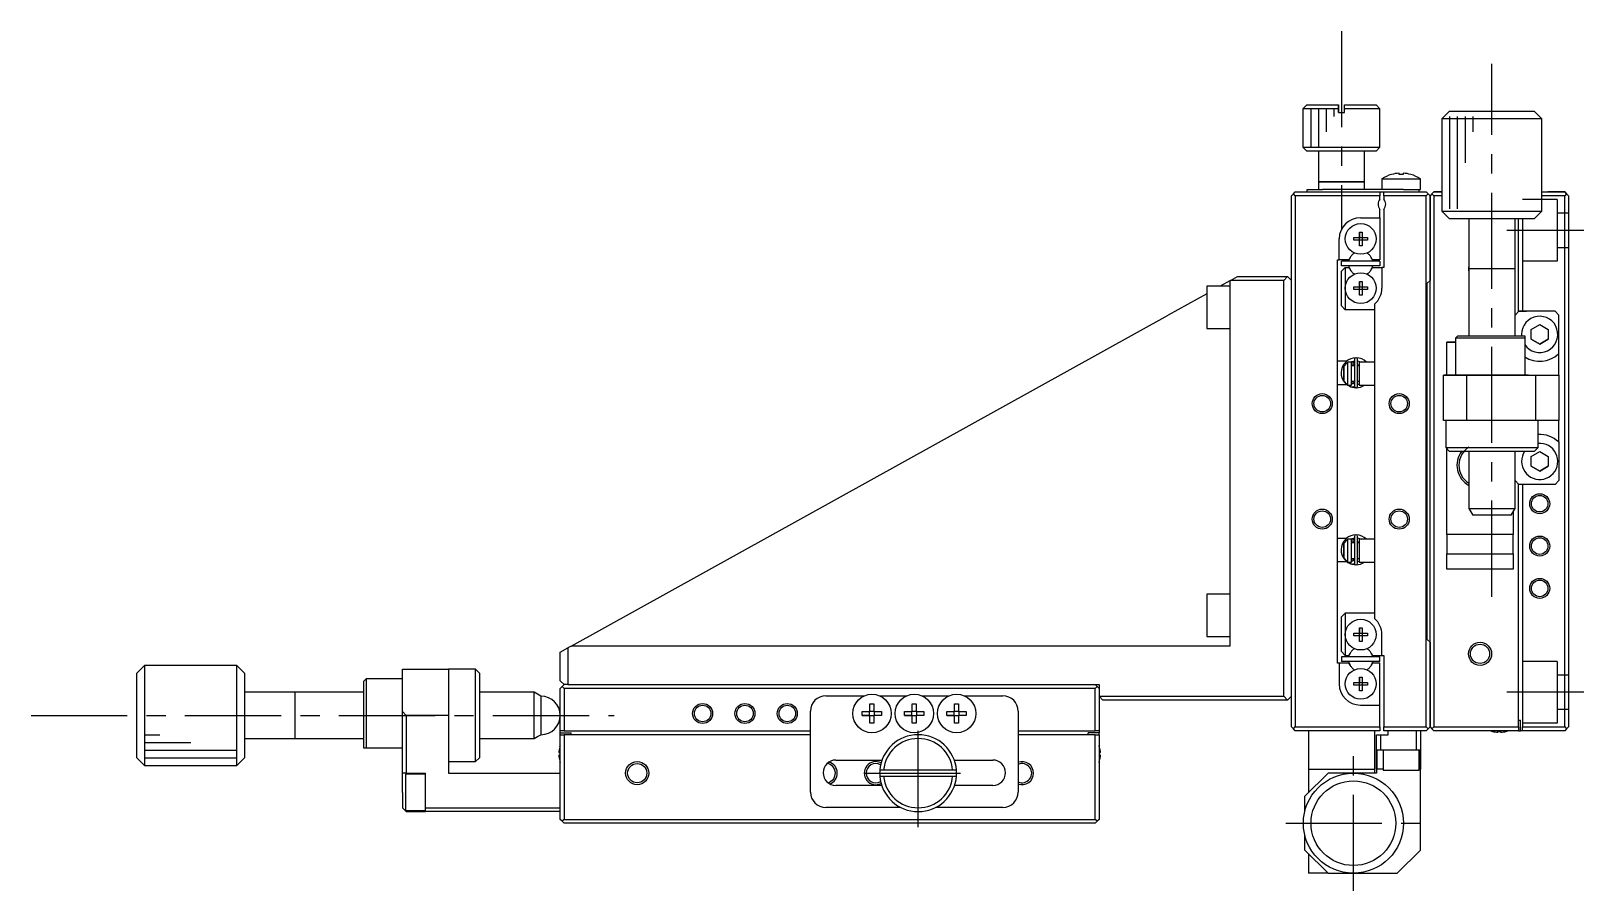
# Model space of a CAD drawing. Extents: x -340 to 384, y 57 to 645.
# Drawn here: x 16.5 to 218.3, y 320.3 to 432 of the extents above; entities that cross this region are included whole.
import ezdxf

# ---------------------------------------------------------------- set-up
doc = ezdxf.new("R2010")
doc.units = 0
doc.header["$LTSCALE"] = 10
doc.linetypes.add('CENTER', pattern=[2, 1.25, -0.25, 0.25, -0.25])
doc.linetypes.add('DASHED', pattern=[3.5, 2, -1.5])
doc.layers.get('0').update_dxf_attribs({"linetype": 'CONTINUOUS'})
doc.layers.add('CENTER', color=1, linetype='CENTER')

msp = doc.modelspace()

# ---------------------------------------------------------------- linework, layer by layer
at = {"color": 7, "linetype": 'CONTINUOUS'}
for p, q in [((182.273217, 422.387346), (181.773217, 421.887346)), ((186.373217, 421.887346), (181.773217, 421.887346)), ((181.773217, 421.887346), (181.773217, 416.887346)), ((182.273217, 422.387346), (186.373217, 422.387346)), ((186.373217, 422.387346), (186.373217, 421.887346)), ((186.373217, 421.887346), (186.373217, 422.387346)), ((186.373217, 421.387346), (186.373217, 421.887346)), ((186.373217, 421.887346), (186.373217, 421.387346)), ((187.173217, 422.387346), (191.273217, 422.387346)), ((187.173217, 421.887346), (187.173217, 422.387346)), ((191.773217, 421.887346), (187.173217, 421.887346)), ((187.173217, 421.387346), (187.173217, 421.887346)), ((191.773217, 421.887346), (191.273217, 422.387346)), ((191.773217, 416.887346), (191.773217, 421.887346)), ((186.373217, 421.387346), (187.173217, 421.387346)), ((200.823217, 421.587346), (199.823217, 420.587346)), ((212.823217, 420.587346), (199.823217, 420.587346)), ((199.823217, 420.587346), (199.823217, 408.587346)), ((200.823217, 421.587346), (211.823217, 421.587346)), ((200.823217, 421.587346), (206.273406, 421.587346)), ((206.273406, 421.587346), (211.823217, 421.587346)), ((212.823217, 420.587346), (211.823217, 421.587346)), ((212.823217, 408.587346), (212.823217, 420.587346)), ((181.773217, 416.887346), (191.773217, 416.887346)), ((181.773217, 416.887346), (182.273217, 416.387346)), ((191.273217, 416.387346), (182.273217, 416.387346)), ((183.773217, 416.387346), (183.773217, 412.387346)), ((189.773217, 412.387346), (189.773217, 416.387346)), ((191.273217, 416.387346), (191.773217, 416.887346)), ((183.773217, 412.387346), (189.773217, 412.387346)), ((189.773217, 412.387346), (183.773217, 412.387346)), ((183.773217, 412.387346), (183.773217, 411.387346)), ((189.773217, 411.387346), (189.773217, 412.387346)), ((192.023217, 412.779004), (197.023217, 412.779004)), ((192.023217, 412.779004), (192.023217, 411.387346)), ((193.264627, 413.349927), (193.261284, 413.356782)), ((194.263217, 413.349927), (194.263217, 413.522299)), ((194.783217, 413.349927), (194.263217, 413.349927)), ((194.783217, 413.522299), (194.783217, 413.349927)), ((195.78515, 413.356782), (195.781806, 413.349927)), ((197.023217, 411.387346), (197.023217, 412.779004)), ((180.523217, 410.837346), (180.273217, 410.587346)), ((180.273217, 341.587346), (180.273217, 410.587346)), ((180.523217, 410.837346), (180.773217, 411.087346)), ((180.773217, 410.587346), (180.523217, 410.837346)), ((180.773217, 411.087346), (191.773217, 411.087346)), ((191.773217, 410.587346), (180.773217, 410.587346)), ((180.773217, 410.587346), (180.773217, 341.587346)), ((182.323217, 411.087346), (182.323217, 411.387346)), ((182.323217, 411.387346), (184.323217, 411.387346)), ((193.448217, 411.387346), (184.323217, 411.387346)), ((191.773217, 411.087346), (192.273217, 411.087346)), ((191.773217, 411.087346), (191.773217, 410.587346)), ((191.773217, 410.148784), (191.773217, 410.587346)), ((192.273217, 411.087346), (197.773217, 411.087346)), ((192.273217, 410.587346), (192.273217, 411.087346)), ((192.273217, 410.587346), (192.273217, 410.148784)), ((197.773217, 410.587346), (192.273217, 410.587346)), ((194.823217, 411.387346), (193.448217, 411.387346)), ((194.823217, 411.387346), (196.823217, 411.387346)), ((196.823217, 411.387346), (197.023217, 411.387346)), ((196.823217, 411.387346), (196.823217, 411.087346)), ((197.773217, 411.087346), (198.023217, 410.837346)), ((198.023217, 410.837346), (197.773217, 410.587346)), ((197.773217, 341.587346), (197.773217, 410.587346)), ((198.273217, 410.587346), (198.023217, 410.837346)), ((198.523217, 410.837346), (198.273217, 410.587346)), ((198.523217, 410.837346), (198.273217, 410.587346)), ((198.273217, 410.587346), (198.273217, 399.587346)), ((198.273217, 399.587346), (198.273217, 410.587346)), ((198.523217, 410.837346), (198.773217, 411.087346)), ((198.773217, 411.087346), (198.523217, 410.837346)), ((198.773217, 410.587346), (198.523217, 410.837346)), ((198.773217, 411.087346), (199.823217, 411.087346)), ((199.823217, 411.087346), (198.773217, 411.087346)), ((199.823217, 410.587346), (198.773217, 410.587346)), ((198.773217, 410.587346), (198.773217, 341.587346)), ((212.823217, 411.087346), (215.773217, 411.087346)), ((215.773217, 410.587346), (212.823217, 410.587346)), ((215.773217, 411.087346), (213.573212, 411.087346)), ((215.773217, 411.087346), (216.023217, 410.837346)), ((216.023217, 410.837346), (215.773217, 411.087346)), ((216.023217, 410.837346), (215.773217, 410.587346)), ((215.773217, 341.587346), (215.773217, 410.587346)), ((215.923217, 410.937346), (216.273217, 410.587346)), ((216.273217, 410.587346), (215.923217, 410.937346)), ((216.023217, 410.837346), (216.273217, 410.587346)), ((216.273217, 410.587346), (216.023217, 410.837346)), ((216.273217, 410.587346), (216.273217, 341.587346)), ((189.223217, 407.737346), (191.773217, 407.737346)), ((191.773217, 407.737346), (191.773217, 408.825909)), ((191.773217, 407.737346), (191.773217, 402.287346)), ((192.273217, 408.825909), (192.273217, 401.287346)), ((199.823217, 408.587346), (206.382085, 408.587346)), ((199.823217, 408.587346), (200.823217, 407.587346)), ((206.373028, 407.587346), (200.823217, 407.587346)), ((203.323217, 407.587346), (203.323217, 401.087346)), ((211.823217, 407.587346), (206.373028, 407.587346)), ((206.382085, 408.587346), (212.823217, 408.587346)), ((209.323217, 401.087346), (209.323217, 407.587346)), ((209.773217, 395.537346), (209.773217, 407.587346)), ((210.273217, 407.587346), (210.273217, 395.587348)), ((211.823217, 407.587346), (212.823217, 408.587346)), ((189.093217, 405.873708), (189.453217, 405.873708)), ((189.093217, 405.167346), (189.093217, 405.873708)), ((189.093217, 405.873708), (189.093217, 405.167346)), ((189.453217, 405.873708), (189.453217, 405.167346)), ((186.473217, 402.287346), (186.473217, 404.987346)), ((188.386855, 404.807346), (188.386855, 405.167346)), ((188.386855, 405.167346), (189.093217, 405.167346)), ((189.093217, 404.807346), (188.386855, 404.807346)), ((189.103589, 405.156974), (189.093217, 405.167346)), ((189.103589, 404.817719), (189.093217, 404.807346)), ((189.093217, 404.100985), (189.093217, 404.807346)), ((189.093217, 404.100985), (189.093217, 404.807346)), ((189.453217, 404.100985), (189.093217, 404.100985)), ((189.103589, 405.156974), (189.442845, 405.156974)), ((189.103589, 404.817719), (189.103589, 405.156974)), ((189.442845, 404.817719), (189.103589, 404.817719)), ((189.442845, 405.156974), (189.453217, 405.167346)), ((189.442845, 405.156974), (189.442845, 404.817719)), ((189.442845, 404.817719), (189.453217, 404.807346)), ((189.453217, 405.167346), (190.159578, 405.167346)), ((189.453217, 404.807346), (189.453217, 404.100985)), ((190.159578, 404.807346), (189.453217, 404.807346)), ((190.159578, 405.167346), (190.159578, 404.807346)), ((186.273217, 402.287346), (186.473217, 402.287346)), ((186.273217, 349.887346), (186.273217, 402.287346)), ((187.728805, 402.287346), (186.473217, 402.287346)), ((191.773217, 402.087346), (186.773217, 402.087346)), ((186.773217, 401.487346), (186.773217, 402.087346)), ((191.773217, 401.487346), (186.773217, 401.487346)), ((187.898402, 402.581096), (187.728805, 402.287346)), ((190.817629, 402.287346), (190.648032, 402.581096)), ((191.773217, 402.287346), (190.817629, 402.287346)), ((191.773217, 402.087346), (191.773217, 401.487346)), ((172.273217, 399.533037), (171.018157, 398.837346)), ((172.371193, 399.587346), (172.273217, 399.533037)), ((172.273217, 399.533037), (172.273217, 352.087346)), ((172.371193, 399.587346), (173.273217, 400.087346)), ((179.273217, 399.587346), (172.371193, 399.587346)), ((173.273217, 400.087346), (179.773217, 400.087346)), ((179.773217, 400.087346), (179.273217, 399.587346)), ((179.273217, 345.587346), (179.273217, 399.587346)), ((180.273217, 399.587346), (179.773217, 400.087346)), ((186.773217, 400.787346), (187.273217, 401.287346)), ((186.773217, 396.287346), (186.773217, 400.787346)), ((187.273217, 401.287346), (187.273217, 398.587346)), ((187.273217, 401.287346), (187.728805, 401.287346)), ((187.728805, 401.287346), (187.898402, 400.993596)), ((189.093217, 399.473708), (189.453217, 399.473708)), ((189.093217, 398.767346), (189.093217, 399.473708)), ((189.093217, 399.473708), (189.093217, 398.767346)), ((189.453217, 399.473708), (189.453217, 398.767346)), ((190.648032, 400.993596), (190.817629, 401.287346)), ((190.817629, 401.287346), (192.023217, 401.287346)), ((192.023217, 401.287346), (192.023217, 398.587346)), ((192.273217, 401.287346), (192.023217, 401.287346)), ((197.923217, 399.237346), (198.273217, 399.587346)), ((198.273217, 352.587346), (198.273217, 399.587346)), ((204.085838, 401.087346), (203.323212, 401.087346)), ((203.323217, 401.092346), (203.323217, 401.087346)), ((203.323217, 401.087346), (203.323217, 401.082346)), ((203.323217, 401.087346), (203.323217, 392.387346)), ((205.273217, 401.087346), (204.085838, 401.087346)), ((205.366365, 401.087346), (205.273217, 401.087346)), ((206.323217, 401.087346), (205.366365, 401.087346)), ((208.585657, 401.087346), (206.323217, 401.087346)), ((209.323222, 401.087346), (208.585657, 401.087346)), ((209.323217, 401.087346), (209.323217, 401.092346)), ((209.323217, 401.082346), (209.323217, 401.087346)), ((209.323217, 392.387346), (209.323217, 401.087346)), ((169.273217, 397.87011), (164.273217, 395.098565)), ((169.273217, 398.837346), (169.273217, 396.087346)), ((172.273217, 398.837346), (169.273217, 398.837346)), ((187.273217, 398.587346), (187.273217, 395.787346)), ((188.386855, 398.407346), (188.386855, 398.767346)), ((188.386855, 398.767346), (189.093217, 398.767346)), ((189.093217, 398.407346), (188.386855, 398.407346)), ((189.103589, 398.756974), (189.093217, 398.767346)), ((189.103589, 398.417719), (189.093217, 398.407346)), ((189.093217, 397.700985), (189.093217, 398.407346)), ((189.093217, 397.700985), (189.093217, 398.407346)), ((189.453217, 397.700985), (189.093217, 397.700985)), ((189.103589, 398.756974), (189.442845, 398.756974)), ((189.103589, 398.417719), (189.103589, 398.756974)), ((189.442845, 398.417719), (189.103589, 398.417719)), ((189.442845, 398.756974), (189.453217, 398.767346)), ((189.442845, 398.756974), (189.442845, 398.417719)), ((189.442845, 398.417719), (189.453217, 398.407346)), ((189.453217, 398.767346), (190.159578, 398.767346)), ((189.453217, 398.407346), (189.453217, 397.700985)), ((190.159578, 398.407346), (189.453217, 398.407346)), ((190.159578, 398.767346), (190.159578, 398.407346)), ((197.923217, 352.937346), (197.923217, 399.237346)), ((169.273217, 396.087346), (169.273217, 393.337346)), ((187.273217, 395.787346), (186.773217, 396.287346)), ((191.073217, 395.787346), (187.273217, 395.787346)), ((191.073217, 396.508284), (191.073217, 388.562346)), ((209.323217, 395.087346), (209.823217, 395.587348)), ((209.823217, 395.587346), (209.323217, 395.087346)), ((209.823217, 395.587348), (210.823217, 395.587348)), ((214.523217, 395.587346), (209.823217, 395.587346)), ((214.523217, 395.587346), (210.823217, 395.587348)), ((215.023217, 395.087346), (214.523217, 395.587346)), ((214.523217, 395.587346), (215.023217, 395.087346)), ((86.678925, 352.087346), (164.273217, 395.098565)), ((211.423217, 393.222432), (212.523217, 393.857517)), ((212.523217, 393.857517), (213.623217, 393.222432)), ((215.023217, 390.039819), (215.023217, 395.087346)), ((169.273217, 393.337346), (172.273217, 393.337346)), ((200.473217, 391.587346), (201.573217, 391.587346)), ((200.473217, 387.287346), (200.473217, 391.587346)), ((201.573217, 391.587346), (200.473217, 391.587346)), ((201.873217, 392.387346), (201.573217, 392.087346)), ((210.573217, 392.087346), (201.573217, 392.087346)), ((201.573217, 392.087346), (201.573217, 387.287346)), ((201.873217, 392.387346), (210.573217, 392.387346)), ((201.873217, 392.387346), (203.323217, 392.387346)), ((209.323217, 392.387346), (210.573217, 392.387346)), ((210.573217, 392.387346), (210.573217, 392.087346)), ((210.573217, 392.087346), (210.573217, 387.287346)), ((211.423217, 391.952261), (211.423217, 393.222432)), ((212.523217, 391.317176), (211.423217, 391.952261)), ((211.423217, 391.952261), (212.523217, 391.317176)), ((213.623217, 391.952261), (212.523217, 391.317176)), ((212.523217, 391.317176), (213.623217, 391.952261)), ((213.623217, 393.222432), (213.623217, 391.952261)), ((187.901743, 389.384518), (187.883785, 389.376722)), ((187.895707, 389.38114), (187.892638, 389.380592)), ((187.95752, 389.406518), (187.901323, 389.385329)), ((215.023217, 390.039819), (214.954038, 390.069191)), ((214.954038, 390.069191), (215.023217, 390.039819)), ((215.023217, 387.287346), (215.023217, 390.039819)), ((187.419088, 389.087346), (186.273217, 389.087346)), ((187.073217, 388.403862), (187.573217, 388.93303)), ((187.073217, 386.570831), (187.073217, 388.403862)), ((187.073217, 388.403862), (187.073217, 386.570831)), ((187.573217, 388.987346), (187.573217, 388.93303)), ((188.073217, 388.987346), (187.573217, 388.987346)), ((187.573217, 388.93303), (187.573217, 386.041663)), ((187.968465, 388.987411), (188.471669, 389.140889)), ((188.053469, 389.026502), (188.054969, 389.026879)), ((188.054735, 389.026769), (188.069295, 389.03255)), ((188.069295, 389.03255), (188.083562, 389.037376)), ((188.073217, 385.987346), (188.073217, 388.987346)), ((188.471711, 388.487346), (188.073217, 388.487346)), ((188.083562, 389.037376), (188.098059, 389.041472)), ((188.098059, 389.041472), (188.112749, 389.044827)), ((188.112749, 389.044827), (188.127595, 389.047431)), ((188.127595, 389.047431), (188.142559, 389.049275)), ((188.142559, 389.049275), (188.1576, 389.050354)), ((188.1576, 389.050354), (188.172679, 389.050664)), ((188.172679, 389.050664), (188.187758, 389.050205)), ((188.187758, 389.050205), (188.202795, 389.048977)), ((188.202795, 389.048977), (188.217751, 389.046983)), ((188.217751, 389.046983), (188.232587, 389.04423)), ((188.232587, 389.04423), (188.247263, 389.040724)), ((188.247263, 389.040724), (188.261743, 389.036477)), ((188.261743, 389.036477), (188.275987, 389.031501)), ((188.273217, 388.487346), (188.273217, 389.032746)), ((188.471711, 388.587346), (188.273217, 388.587346)), ((188.275987, 389.031501), (188.28996, 389.025809)), ((188.28996, 389.025809), (188.303626, 389.019418)), ((188.303626, 389.019418), (188.31695, 389.012346)), ((188.31695, 389.012346), (188.329899, 389.004613)), ((188.329899, 389.004613), (188.34244, 388.99624)), ((188.34244, 388.99624), (188.354544, 388.987249)), ((188.354544, 388.987249), (188.366181, 388.977667)), ((188.366181, 388.977667), (188.377323, 388.967517)), ((188.377323, 388.967517), (188.387943, 388.956827)), ((188.387943, 388.956827), (188.398018, 388.945625)), ((188.398018, 388.945625), (188.407524, 388.933941)), ((188.407524, 388.933941), (188.416439, 388.921803)), ((188.416439, 388.921803), (188.424744, 388.909243)), ((188.424744, 388.909243), (188.432419, 388.896292)), ((188.432419, 388.896292), (188.439448, 388.882983)), ((188.439448, 388.882983), (188.445816, 388.869348)), ((188.445816, 388.869348), (188.451509, 388.85542)), ((188.451509, 388.85542), (188.456514, 388.841233)), ((188.456514, 388.841233), (188.460821, 388.826822)), ((188.460821, 388.826822), (188.464422, 388.812221)), ((188.464422, 388.812221), (188.467308, 388.797464)), ((188.467308, 388.797464), (188.469473, 388.782587)), ((188.469473, 388.782587), (188.470914, 388.767624)), ((188.470914, 388.767624), (188.471627, 388.752612)), ((188.471627, 388.752612), (188.471711, 388.745575)), ((188.471711, 389.347255), (188.471711, 385.847255)), ((188.861711, 385.847255), (188.861711, 389.347255)), ((189.073217, 388.587346), (188.861711, 388.587346)), ((189.073217, 388.487346), (188.861711, 388.487346)), ((188.861765, 389.140567), (189.365392, 388.987433)), ((189.073217, 388.987346), (189.073217, 388.487346)), ((189.073217, 388.987346), (189.073217, 385.987346)), ((191.073217, 388.987346), (189.073217, 388.987346)), ((189.073217, 388.487346), (189.073217, 386.487346)), ((189.073217, 388.487346), (189.073217, 386.487346)), ((189.273217, 389.030077), (189.273217, 388.987346)), ((191.073217, 388.562346), (191.073217, 386.412346)), ((186.273217, 386.087346), (187.44275, 386.087346)), ((187.573217, 386.041663), (187.073217, 386.570831)), ((187.573217, 386.041663), (187.573217, 385.987346)), ((187.573217, 385.987346), (188.073217, 385.987346)), ((187.872166, 385.822948), (187.899271, 385.811068)), ((187.892446, 385.813966), (187.939573, 385.987346)), ((187.898231, 385.825083), (187.897961, 385.819581)), ((187.897961, 385.819581), (187.898219, 385.815192)), ((187.898219, 385.815192), (187.89866, 385.812983)), ((187.899026, 385.831662), (187.898231, 385.825083)), ((187.89866, 385.812983), (187.901323, 385.809181)), ((187.900343, 385.839275), (187.899026, 385.831662)), ((187.902171, 385.847871), (187.900343, 385.839275)), ((187.901323, 385.809181), (187.9315, 385.797106)), ((187.904499, 385.857394), (187.902171, 385.847871)), ((187.907312, 385.86778), (187.904499, 385.857394)), ((187.910591, 385.878962), (187.907312, 385.86778)), ((187.914315, 385.890866), (187.910591, 385.878962)), ((187.918459, 385.903413), (187.914315, 385.890866)), ((187.922995, 385.916521), (187.918459, 385.903413)), ((187.927894, 385.930102), (187.922995, 385.916521)), ((187.933123, 385.944069), (187.927894, 385.930102)), ((187.9315, 385.797106), (187.963931, 385.785925)), ((187.938649, 385.958328), (187.933123, 385.944069)), ((187.944434, 385.972785), (187.938649, 385.958328)), ((187.95044, 385.987346), (187.944434, 385.972785)), ((187.949726, 385.790267), (188.639561, 385.653537)), ((187.963931, 385.785925), (187.99687, 385.77638)), ((187.99687, 385.77638), (188.030237, 385.768494)), ((188.030237, 385.768494), (188.063947, 385.762287)), ((188.058663, 386.165089), (188.040427, 386.172959)), ((188.063947, 385.762287), (188.097919, 385.757772)), ((188.07752, 386.15908), (188.073191, 386.160562)), ((188.073217, 386.487346), (188.471711, 386.487346)), ((188.09195, 386.154667), (188.07752, 386.15908)), ((188.106585, 386.150995), (188.09195, 386.154667)), ((188.097919, 385.757772), (188.13207, 385.754961)), ((188.121388, 386.148073), (188.106585, 386.150995)), ((188.13632, 386.14591), (188.121388, 386.148073)), ((188.13207, 385.754961), (188.166316, 385.75386)), ((188.15134, 386.144511), (188.13632, 386.14591)), ((188.16641, 386.143881), (188.15134, 386.144511)), ((188.166316, 385.75386), (188.200573, 385.754471)), ((188.18149, 386.144021), (188.16641, 386.143881)), ((188.19654, 386.144929), (188.18149, 386.144021)), ((188.21152, 386.146602), (188.19654, 386.144929)), ((188.200573, 385.754471), (188.234758, 385.756793)), ((188.226392, 386.149036), (188.21152, 386.146602)), ((188.241117, 386.152222), (188.226392, 386.149036)), ((188.234758, 385.756793), (188.268787, 385.76082)), ((188.255657, 386.15615), (188.241117, 386.152222)), ((188.269974, 386.160809), (188.255657, 386.15615)), ((188.268787, 385.76082), (188.302577, 385.766542)), ((188.284034, 386.166186), (188.269974, 386.160809)), ((188.273217, 386.161958), (188.273217, 386.487346)), ((188.297799, 386.172264), (188.284034, 386.166186)), ((188.311237, 386.179026), (188.297799, 386.172264)), ((188.302577, 385.766542), (188.336045, 385.773946)), ((188.324314, 386.186453), (188.311237, 386.179026)), ((188.336998, 386.194525), (188.324314, 386.186453)), ((188.336045, 385.773946), (188.36911, 385.783014)), ((188.34926, 386.20322), (188.336998, 386.194525)), ((188.36107, 386.212514), (188.34926, 386.20322)), ((188.3724, 386.222383), (188.36107, 386.212514)), ((188.36911, 385.783014), (188.40169, 385.793723)), ((188.383223, 386.232801), (188.3724, 386.222383)), ((188.393516, 386.24374), (188.383223, 386.232801)), ((188.403254, 386.255174), (188.393516, 386.24374)), ((188.40169, 385.793723), (188.433706, 385.806048)), ((188.412416, 386.267074), (188.403254, 386.255174)), ((188.420981, 386.279409), (188.412416, 386.267074)), ((188.428929, 386.292149), (188.420981, 386.279409)), ((188.436244, 386.305263), (188.428929, 386.292149)), ((188.433706, 385.806048), (188.465079, 385.81996)), ((188.442908, 386.318719), (188.436244, 386.305263)), ((188.448908, 386.332485), (188.442908, 386.318719)), ((188.45423, 386.346528), (188.448908, 386.332485)), ((188.458863, 386.360815), (188.45423, 386.346528)), ((188.462795, 386.375311), (188.458863, 386.360815)), ((188.466019, 386.389982), (188.462795, 386.375311)), ((188.465079, 385.81996), (188.473227, 385.823885)), ((188.468528, 386.404795), (188.466019, 386.389982)), ((188.470315, 386.419713), (188.468528, 386.404795)), ((188.471377, 386.434701), (188.470315, 386.419713)), ((188.471711, 386.448935), (188.471377, 386.434701)), ((188.861711, 386.487346), (189.073217, 386.487346)), ((189.073316, 386.09567), (188.861733, 386.053628)), ((189.073217, 386.487346), (189.073217, 385.987346)), ((189.073217, 385.987346), (191.073217, 385.987346)), ((191.073217, 386.412346), (191.073217, 365.562346)), ((200.023217, 381.387346), (200.023217, 387.287346)), ((200.023217, 387.287346), (203.023217, 387.287346)), ((201.573217, 387.287346), (200.023217, 387.287346)), ((210.573217, 387.287346), (201.573217, 387.287346)), ((203.023217, 387.287346), (203.023217, 381.387346)), ((203.023217, 387.287346), (212.023217, 387.287346)), ((210.573217, 387.287346), (215.023217, 387.287346)), ((211.073217, 387.287346), (210.573217, 387.287346)), ((211.073217, 387.287346), (210.573217, 387.287346)), ((212.023217, 387.287346), (215.023217, 387.287346)), ((212.023217, 381.387346), (212.023217, 387.287346)), ((215.023217, 387.287346), (215.023217, 381.387346)), ((203.023217, 381.387346), (200.023217, 381.387346)), ((200.323217, 381.387346), (200.323217, 377.887346)), ((212.023217, 381.387346), (203.023217, 381.387346)), ((215.023217, 381.387346), (212.023217, 381.387346)), ((212.323217, 377.887346), (212.323217, 381.387346)), ((215.023217, 378.634874), (215.023217, 381.387346)), ((200.323217, 377.887346), (212.323217, 377.887346)), ((200.323217, 377.887346), (200.823217, 377.387346)), ((200.473217, 366.587346), (200.473217, 377.737346)), ((211.823217, 377.387346), (200.823217, 377.387346)), ((203.323217, 377.387346), (203.323217, 369.953372)), ((209.323217, 369.953372), (209.323217, 377.387346)), ((211.423217, 376.722432), (212.523217, 377.357517)), ((211.823217, 377.387346), (212.323217, 377.887346)), ((212.523217, 377.357517), (213.623217, 376.722432)), ((214.954038, 378.605502), (215.023217, 378.634874)), ((215.023217, 378.634874), (215.023217, 373.587346)), ((211.423217, 375.452261), (211.423217, 376.722432)), ((212.523217, 374.817176), (211.423217, 375.452261)), ((211.423217, 375.452261), (212.523217, 374.817176)), ((213.623217, 375.452261), (212.523217, 374.817176)), ((212.523217, 374.817176), (213.623217, 375.452261)), ((213.623217, 376.722432), (213.623217, 375.452261)), ((209.323217, 373.587346), (209.823217, 373.087346)), ((214.523217, 373.087346), (215.023217, 373.587346)), ((209.773217, 341.587346), (209.773217, 373.137346)), ((214.523217, 373.087346), (209.823217, 373.087346)), ((210.273217, 373.087346), (210.273217, 341.587346)), ((203.323217, 369.953372), (206.350387, 369.953372)), ((203.323217, 369.953372), (203.573217, 369.520359)), ((203.573217, 369.520359), (203.823217, 369.087346)), ((206.350387, 369.953372), (209.323217, 369.953372)), ((208.823217, 369.087346), (209.073217, 369.520359)), ((209.073217, 369.520359), (209.323217, 369.953372)), ((209.073217, 369.520339), (209.073217, 366.587346)), ((206.345858, 369.087346), (203.823217, 369.087346)), ((208.823217, 369.087346), (206.345858, 369.087346)), ((187.419088, 366.087346), (186.273217, 366.087346)), ((187.073217, 365.403862), (187.573217, 365.93303)), ((187.073217, 363.570831), (187.073217, 365.403862)), ((187.073217, 365.403862), (187.073217, 363.570831)), ((187.573217, 365.987346), (187.573217, 365.93303)), ((188.073217, 365.987346), (187.573217, 365.987346)), ((187.573217, 365.93303), (187.573217, 363.041663)), ((187.901743, 366.384518), (187.883785, 366.376722)), ((187.895707, 366.38114), (187.892638, 366.380592)), ((187.95752, 366.406518), (187.901323, 366.385329)), ((187.968465, 365.987411), (188.471669, 366.140889)), ((188.053469, 366.026502), (188.054969, 366.026879)), ((188.054735, 366.026769), (188.069295, 366.03255)), ((188.069295, 366.03255), (188.083562, 366.037376)), ((188.073217, 362.987346), (188.073217, 365.987346)), ((188.471711, 365.487346), (188.073217, 365.487346)), ((188.083562, 366.037376), (188.098059, 366.041472)), ((188.098059, 366.041472), (188.112749, 366.044827)), ((188.112749, 366.044827), (188.127595, 366.047431)), ((188.127595, 366.047431), (188.142559, 366.049275)), ((188.142559, 366.049275), (188.1576, 366.050354)), ((188.1576, 366.050354), (188.172679, 366.050664)), ((188.172679, 366.050664), (188.187758, 366.050205)), ((188.187758, 366.050205), (188.202795, 366.048977)), ((188.202795, 366.048977), (188.217751, 366.046983)), ((188.217751, 366.046983), (188.232587, 366.04423)), ((188.232587, 366.04423), (188.247263, 366.040724)), ((188.247263, 366.040724), (188.261743, 366.036477)), ((188.261743, 366.036477), (188.275987, 366.031501)), ((188.273217, 365.487346), (188.273217, 366.032746)), ((188.471711, 365.587346), (188.273217, 365.587346)), ((188.275987, 366.031501), (188.28996, 366.025809)), ((188.28996, 366.025809), (188.303626, 366.019418)), ((188.303626, 366.019418), (188.31695, 366.012346)), ((188.31695, 366.012346), (188.329899, 366.004613)), ((188.329899, 366.004613), (188.34244, 365.99624)), ((188.34244, 365.99624), (188.354544, 365.987249)), ((188.354544, 365.987249), (188.366181, 365.977667)), ((188.366181, 365.977667), (188.377323, 365.967517)), ((188.377323, 365.967517), (188.387943, 365.956827)), ((188.387943, 365.956827), (188.398018, 365.945625)), ((188.398018, 365.945625), (188.407524, 365.933941)), ((188.407524, 365.933941), (188.416439, 365.921803)), ((188.416439, 365.921803), (188.424744, 365.909243)), ((188.424744, 365.909243), (188.432419, 365.896292)), ((188.432419, 365.896292), (188.439448, 365.882983)), ((188.439448, 365.882983), (188.445816, 365.869348)), ((188.445816, 365.869348), (188.451509, 365.85542)), ((188.451509, 365.85542), (188.456514, 365.841233)), ((188.456514, 365.841233), (188.460821, 365.826822)), ((188.460821, 365.826822), (188.464422, 365.812221)), ((188.464422, 365.812221), (188.467308, 365.797464)), ((188.467308, 365.797464), (188.469473, 365.782587)), ((188.469473, 365.782587), (188.470914, 365.767624)), ((188.470914, 365.767624), (188.471627, 365.752612)), ((188.471627, 365.752612), (188.471711, 365.745575)), ((188.471711, 366.347255), (188.471711, 362.847255)), ((188.861711, 362.847255), (188.861711, 366.347255)), ((189.073217, 365.587346), (188.861711, 365.587346)), ((189.073217, 365.487346), (188.861711, 365.487346)), ((188.861765, 366.140567), (189.365392, 365.987433)), ((189.073217, 365.987346), (189.073217, 365.487346)), ((189.073217, 365.987346), (189.073217, 362.987346)), ((191.073217, 365.987346), (189.073217, 365.987346)), ((189.073217, 365.487346), (189.073217, 363.487346)), ((189.073217, 365.487346), (189.073217, 363.487346)), ((189.273217, 366.030077), (189.273217, 365.987346)), ((191.073217, 365.562346), (191.073217, 363.412346)), ((209.073217, 366.587346), (200.473217, 366.587346)), ((200.473217, 366.587346), (200.473217, 364.087346)), ((206.323217, 366.587346), (200.473217, 366.587346)), ((209.073217, 366.587346), (206.323217, 366.587346)), ((209.073217, 364.087346), (209.073217, 366.587346)), ((187.573217, 363.041663), (187.073217, 363.570831)), ((188.058663, 363.165089), (188.040427, 363.172959)), ((188.07752, 363.15908), (188.073191, 363.160562)), ((188.073217, 363.487346), (188.471711, 363.487346)), ((188.09195, 363.154667), (188.07752, 363.15908)), ((188.106585, 363.150995), (188.09195, 363.154667)), ((188.121388, 363.148073), (188.106585, 363.150995)), ((188.241117, 363.152222), (188.226392, 363.149036)), ((188.255657, 363.15615), (188.241117, 363.152222)), ((188.269974, 363.160809), (188.255657, 363.15615)), ((188.284034, 363.166186), (188.269974, 363.160809)), ((188.273217, 363.161958), (188.273217, 363.487346)), ((188.297799, 363.172264), (188.284034, 363.166186)), ((188.311237, 363.179026), (188.297799, 363.172264)), ((188.324314, 363.186453), (188.311237, 363.179026)), ((188.336998, 363.194525), (188.324314, 363.186453)), ((188.34926, 363.20322), (188.336998, 363.194525)), ((188.36107, 363.212514), (188.34926, 363.20322)), ((188.3724, 363.222383), (188.36107, 363.212514)), ((188.383223, 363.232801), (188.3724, 363.222383)), ((188.393516, 363.24374), (188.383223, 363.232801)), ((188.403254, 363.255174), (188.393516, 363.24374)), ((188.412416, 363.267074), (188.403254, 363.255174)), ((188.420981, 363.279409), (188.412416, 363.267074)), ((188.428929, 363.292149), (188.420981, 363.279409)), ((188.436244, 363.305263), (188.428929, 363.292149)), ((188.442908, 363.318719), (188.436244, 363.305263)), ((188.448908, 363.332485), (188.442908, 363.318719)), ((188.45423, 363.346528), (188.448908, 363.332485)), ((188.458863, 363.360815), (188.45423, 363.346528)), ((188.462795, 363.375311), (188.458863, 363.360815)), ((188.466019, 363.389982), (188.462795, 363.375311)), ((188.468528, 363.404795), (188.466019, 363.389982)), ((188.470315, 363.419713), (188.468528, 363.404795)), ((188.471377, 363.434701), (188.470315, 363.419713)), ((188.471711, 363.448935), (188.471377, 363.434701)), ((188.861711, 363.487346), (189.073217, 363.487346)), ((189.073217, 363.487346), (189.073217, 362.987346)), ((191.073217, 363.412346), (191.073217, 355.666409)), ((200.473217, 364.087346), (209.073217, 364.087346)), ((200.473217, 362.087346), (200.473217, 364.087346)), ((209.073217, 364.087346), (209.073217, 362.087346)), ((186.273217, 363.087346), (187.44275, 363.087346)), ((187.573217, 363.041663), (187.573217, 362.987346)), ((187.573217, 362.987346), (188.073217, 362.987346)), ((187.872166, 362.822948), (187.893016, 362.813766)), ((187.892446, 362.813966), (187.939573, 362.987346)), ((187.898233, 362.825113), (187.897961, 362.819607)), ((187.897961, 362.819607), (187.898216, 362.815213)), ((187.898216, 362.815213), (187.89866, 362.812983)), ((187.899031, 362.831695), (187.898233, 362.825113)), ((187.89866, 362.812983), (187.901323, 362.809181)), ((187.900349, 362.839309), (187.899031, 362.831695)), ((187.902179, 362.847906), (187.900349, 362.839309)), ((187.901323, 362.809181), (187.9315, 362.797106)), ((187.904508, 362.857429), (187.902179, 362.847906)), ((187.907322, 362.867815), (187.904508, 362.857429)), ((187.910601, 362.878995), (187.907322, 362.867815)), ((187.914325, 362.890896), (187.910601, 362.878995)), ((187.918468, 362.90344), (187.914325, 362.890896)), ((187.923003, 362.916544), (187.918468, 362.90344)), ((187.927901, 362.930122), (187.923003, 362.916544)), ((187.933129, 362.944084), (187.927901, 362.930122)), ((187.9315, 362.797106), (187.963931, 362.785925)), ((187.938653, 362.958338), (187.933129, 362.944084)), ((187.944436, 362.972791), (187.938653, 362.958338)), ((187.95044, 362.987346), (187.944436, 362.972791)), ((187.949726, 362.790267), (188.639561, 362.653537)), ((187.963931, 362.785925), (187.99687, 362.77638)), ((187.99687, 362.77638), (188.030237, 362.768494)), ((188.030237, 362.768494), (188.063947, 362.762287)), ((188.063947, 362.762287), (188.097919, 362.757772)), ((188.097919, 362.757772), (188.13207, 362.754961)), ((188.13632, 363.14591), (188.121388, 363.148073)), ((188.13207, 362.754961), (188.166316, 362.75386)), ((188.15134, 363.144511), (188.13632, 363.14591)), ((188.16641, 363.143881), (188.15134, 363.144511)), ((188.166316, 362.75386), (188.200573, 362.754471)), ((188.18149, 363.144021), (188.16641, 363.143881)), ((188.19654, 363.144929), (188.18149, 363.144021)), ((188.21152, 363.146602), (188.19654, 363.144929)), ((188.200573, 362.754471), (188.234758, 362.756793)), ((188.226392, 363.149036), (188.21152, 363.146602)), ((188.234758, 362.756793), (188.268787, 362.76082)), ((188.268787, 362.76082), (188.302577, 362.766542)), ((188.302577, 362.766542), (188.336045, 362.773946)), ((188.336045, 362.773946), (188.36911, 362.783014)), ((188.36911, 362.783014), (188.40169, 362.793723)), ((188.40169, 362.793723), (188.433706, 362.806048)), ((188.433706, 362.806048), (188.465079, 362.81996)), ((188.465079, 362.81996), (188.473227, 362.823885)), ((189.073316, 363.09567), (188.861733, 363.053628)), ((189.073217, 362.987346), (191.073217, 362.987346)), ((209.073217, 362.087346), (200.473217, 362.087346)), ((169.273217, 358.837346), (169.273217, 356.087346)), ((172.273217, 358.837346), (169.273217, 358.837346)), ((169.273217, 356.087346), (169.273217, 353.337346)), ((186.773217, 355.887346), (187.273217, 356.387346)), ((186.773217, 351.387346), (186.773217, 355.887346)), ((187.273217, 356.387346), (187.273217, 353.587346)), ((191.073217, 356.387346), (187.273217, 356.387346)), ((169.273217, 353.337346), (172.273217, 353.337346)), ((187.273217, 353.587346), (187.273217, 350.887346)), ((188.386855, 353.407346), (188.386855, 353.767346)), ((188.386855, 353.767346), (189.093217, 353.767346)), ((189.093217, 353.407346), (188.386855, 353.407346)), ((189.093217, 354.473708), (189.453217, 354.473708)), ((189.093217, 353.767346), (189.093217, 354.473708)), ((189.093217, 354.473708), (189.093217, 353.767346)), ((189.103589, 353.756974), (189.093217, 353.767346)), ((189.103589, 353.417719), (189.093217, 353.407346)), ((189.093217, 352.700985), (189.093217, 353.407346)), ((189.093217, 352.700985), (189.093217, 353.407346)), ((189.103589, 353.756974), (189.442845, 353.756974)), ((189.103589, 353.417719), (189.103589, 353.756974)), ((189.442845, 353.417719), (189.103589, 353.417719)), ((189.442845, 353.756974), (189.453217, 353.767346)), ((189.442845, 353.756974), (189.442845, 353.417719)), ((189.442845, 353.417719), (189.453217, 353.407346)), ((189.453217, 354.473708), (189.453217, 353.767346)), ((189.453217, 353.767346), (190.159578, 353.767346)), ((189.453217, 353.407346), (189.453217, 352.700985)), ((190.159578, 353.407346), (189.453217, 353.407346)), ((190.159578, 353.767346), (190.159578, 353.407346)), ((192.023217, 350.887346), (192.023217, 353.587346)), ((85.273217, 351.30815), (86.273217, 351.862459)), ((85.273217, 347.587346), (85.273217, 351.30815)), ((86.678925, 352.087346), (86.273217, 351.862459)), ((86.273217, 351.862459), (86.273217, 347.087346)), ((172.273217, 352.087346), (86.678925, 352.087346)), ((187.273217, 350.887346), (186.773217, 351.387346)), ((187.728805, 350.887346), (187.898402, 351.181096)), ((189.453217, 352.700985), (189.093217, 352.700985)), ((190.648032, 351.181096), (190.817629, 350.887346)), ((198.273217, 352.587346), (197.923217, 352.937346)), ((198.273217, 352.587346), (198.273217, 341.587346)), ((198.273217, 341.587346), (198.273217, 352.587346)), ((31.273217, 349.587346), (30.273217, 348.587346)), ((31.273217, 349.587346), (31.273217, 343.146214)), ((43.273217, 349.587346), (31.273217, 349.587346)), ((43.273217, 336.587346), (43.273217, 349.587346)), ((44.273217, 348.587346), (43.273217, 349.587346)), ((64.773217, 349.087346), (70.773217, 349.087346)), ((64.773217, 343.587346), (64.773217, 349.087346)), ((70.773217, 349.087346), (70.773217, 343.087344)), ((74.273217, 349.087346), (70.773217, 349.087346)), ((74.273217, 343.087346), (74.273217, 349.087346)), ((74.773217, 348.587346), (74.273217, 349.087346)), ((186.473217, 349.887346), (186.273217, 349.887346)), ((186.473217, 349.887346), (186.473217, 347.187346)), ((187.728805, 349.887346), (186.473217, 349.887346)), ((186.773217, 350.687346), (186.773217, 350.087346)), ((191.773217, 350.687346), (186.773217, 350.687346)), ((191.773217, 350.087346), (186.773217, 350.087346)), ((187.273217, 350.887346), (187.728805, 350.887346)), ((187.898402, 349.593596), (187.728805, 349.887346)), ((190.817629, 349.887346), (190.648032, 349.593596)), ((190.817629, 350.887346), (192.023217, 350.887346)), ((191.773217, 349.887346), (190.817629, 349.887346)), ((191.773217, 350.087346), (191.773217, 350.687346)), ((191.773217, 344.437346), (191.773217, 349.887346)), ((192.023217, 350.887346), (192.273217, 350.887346)), ((192.273217, 350.887346), (192.273217, 341.587346)), ((30.273217, 343.137158), (30.273217, 348.587346)), ((44.273217, 348.587346), (44.273217, 337.587346)), ((60.073217, 347.837346), (59.773217, 347.537346)), ((59.773217, 338.837346), (59.773217, 347.537346)), ((60.073217, 347.837346), (60.073217, 338.837346)), ((64.773217, 347.837346), (60.073217, 347.837346)), ((74.773217, 348.587346), (74.773217, 343.087346)), ((85.273217, 347.587346), (85.773217, 347.087346)), ((85.523217, 346.837346), (85.773217, 347.087346)), ((86.273217, 347.087346), (85.773217, 347.087346)), ((86.273217, 347.087346), (155.273217, 347.087346)), ((154.773217, 347.087346), (155.023217, 346.837346)), ((155.273217, 347.087346), (155.273217, 345.587346)), ((188.386855, 347.007346), (188.386855, 347.367346)), ((188.386855, 347.367346), (189.093217, 347.367346)), ((189.093217, 348.073708), (189.453217, 348.073708)), ((189.093217, 347.367346), (189.093217, 348.073708)), ((189.093217, 348.073708), (189.093217, 347.367346)), ((189.103589, 347.356974), (189.093217, 347.367346)), ((189.103589, 347.017719), (189.093217, 347.007346)), ((189.103589, 347.356974), (189.442845, 347.356974)), ((189.103589, 347.017719), (189.103589, 347.356974)), ((189.442845, 347.017719), (189.103589, 347.017719)), ((189.442845, 347.356974), (189.453217, 347.367346)), ((189.442845, 347.356974), (189.442845, 347.017719)), ((189.442845, 347.017719), (189.453217, 347.007346)), ((189.453217, 348.073708), (189.453217, 347.367346)), ((189.453217, 347.367346), (190.159578, 347.367346)), ((190.159578, 347.367346), (190.159578, 347.007346)), ((50.778217, 346.087346), (44.273217, 346.087346)), ((59.773217, 346.087346), (50.768217, 346.087346)), ((50.773217, 346.087351), (50.773217, 343.087346)), ((81.907192, 346.087346), (74.773217, 346.087346)), ((81.907192, 340.087346), (81.907192, 346.087346)), ((82.340204, 345.837346), (81.907192, 346.087346)), ((82.773217, 345.587346), (82.340204, 345.837346)), ((82.773217, 345.587346), (82.773217, 340.587346)), ((85.273217, 346.587346), (85.523217, 346.837346)), ((85.273217, 341.087346), (85.273217, 346.587346)), ((85.523217, 346.837346), (85.773217, 346.587346)), ((85.773217, 346.587346), (85.773217, 341.087346)), ((154.773217, 346.587346), (85.773217, 346.587346)), ((119.773217, 345.637346), (124.793421, 345.637346)), ((126.753013, 345.637346), (130.293421, 345.637346)), ((132.253013, 345.637346), (135.793421, 345.637346)), ((137.753013, 345.637346), (142.773217, 345.637346)), ((154.773217, 346.587346), (155.023217, 346.837346)), ((154.773217, 341.087346), (154.773217, 346.587346)), ((155.023217, 346.837346), (155.273217, 346.587346)), ((155.273217, 345.587346), (155.273217, 341.087346)), ((155.273217, 345.587346), (179.273217, 345.587346)), ((155.773217, 345.087346), (155.273217, 345.587346)), ((179.773217, 345.087346), (155.773217, 345.087346)), ((179.273217, 345.587346), (179.773217, 345.087346)), ((179.773217, 345.087346), (180.273217, 345.587346)), ((189.093217, 347.007346), (188.386855, 347.007346)), ((189.093217, 346.300985), (189.093217, 347.007346)), ((189.093217, 346.300985), (189.093217, 347.007346)), ((189.453217, 346.300985), (189.093217, 346.300985)), ((189.453217, 347.007346), (189.453217, 346.300985)), ((190.159578, 347.007346), (189.453217, 347.007346)), ((30.273217, 337.587346), (30.273217, 343.137158)), ((31.273217, 343.146214), (31.273217, 336.587346)), ((50.773217, 343.087346), (50.773217, 340.087341)), ((64.773217, 343.587346), (65.273217, 343.087346)), ((64.773217, 335.587346), (64.773217, 343.587346)), ((65.273217, 343.087346), (65.273217, 335.587346)), ((70.773217, 343.087344), (65.273217, 343.087346)), ((70.773217, 343.087344), (70.773217, 335.587346)), ((74.273217, 337.087346), (74.273217, 343.087346)), ((74.773217, 343.087346), (74.773217, 337.587346)), ((117.773217, 333.137346), (117.773217, 343.637346)), ((124.514627, 343.077346), (124.514627, 343.597346)), ((124.514627, 343.597346), (125.513217, 343.597346)), ((125.513217, 343.077346), (124.514627, 343.077346)), ((124.514627, 343.077346), (125.471842, 343.077346)), ((125.471842, 343.077346), (125.471842, 343.597346)), ((125.513217, 343.077346), (125.471842, 343.077346)), ((125.513217, 344.595936), (126.033217, 344.595936)), ((125.513217, 343.597346), (125.513217, 344.595936)), ((125.513217, 343.638721), (126.033217, 343.638721)), ((125.513217, 342.078757), (125.513217, 343.077346)), ((126.033217, 343.035972), (125.513217, 343.035972)), ((126.033217, 344.595936), (126.033217, 343.597346)), ((126.033217, 343.597346), (127.031806, 343.597346)), ((126.033217, 343.077346), (126.033217, 342.078757)), ((127.031806, 343.077346), (126.033217, 343.077346)), ((126.074592, 343.077346), (126.033217, 343.077346)), ((126.074592, 343.597346), (126.074592, 343.077346)), ((127.031806, 343.077346), (126.074592, 343.077346)), ((127.031806, 343.597346), (127.031806, 343.077346)), ((130.014627, 343.077346), (130.014627, 343.597346)), ((130.014627, 343.597346), (131.013217, 343.597346)), ((131.013217, 343.077346), (130.014627, 343.077346)), ((130.014627, 343.077346), (130.971842, 343.077346)), ((130.971842, 343.077346), (130.971842, 343.597346)), ((131.013217, 343.077346), (130.971842, 343.077346)), ((131.013217, 344.595936), (131.533217, 344.595936)), ((131.013217, 343.597346), (131.013217, 344.595936)), ((131.013217, 343.638721), (131.533217, 343.638721)), ((131.013217, 342.078757), (131.013217, 343.077346)), ((131.533217, 343.035972), (131.013217, 343.035972)), ((131.533217, 344.595936), (131.533217, 343.597346)), ((131.533217, 343.597346), (132.531806, 343.597346)), ((131.533217, 343.077346), (131.533217, 342.078757)), ((132.531806, 343.077346), (131.533217, 343.077346)), ((131.574592, 343.077346), (131.533217, 343.077346)), ((131.574592, 343.597346), (131.574592, 343.077346)), ((132.531806, 343.077346), (131.574592, 343.077346)), ((132.531806, 343.597346), (132.531806, 343.077346)), ((135.514627, 343.077346), (135.514627, 343.597346)), ((135.514627, 343.597346), (136.513217, 343.597346)), ((136.513217, 343.077346), (135.514627, 343.077346)), ((135.514627, 343.077346), (136.471842, 343.077346)), ((136.471842, 343.077346), (136.471842, 343.597346)), ((136.513217, 343.077346), (136.471842, 343.077346)), ((136.513217, 344.595936), (137.033217, 344.595936)), ((136.513217, 343.597346), (136.513217, 344.595936)), ((136.513217, 343.638721), (137.033217, 343.638721)), ((136.513217, 342.078757), (136.513217, 343.077346)), ((137.033217, 343.035972), (136.513217, 343.035972)), ((137.033217, 344.595936), (137.033217, 343.597346)), ((137.033217, 343.597346), (138.031806, 343.597346)), ((137.033217, 343.077346), (137.033217, 342.078757)), ((138.031806, 343.077346), (137.033217, 343.077346)), ((137.074592, 343.077346), (137.033217, 343.077346)), ((137.074592, 343.597346), (137.074592, 343.077346)), ((138.031806, 343.077346), (137.074592, 343.077346)), ((138.031806, 343.597346), (138.031806, 343.077346)), ((144.773217, 343.637346), (144.773217, 333.137346)), ((189.223217, 344.437346), (191.773217, 344.437346)), ((191.773217, 341.587346), (191.773217, 344.437346)), ((85.773217, 341.087346), (85.273217, 341.087346)), ((85.273217, 340.837346), (85.273217, 341.087346)), ((85.773217, 341.087346), (117.773217, 341.087346)), ((126.033217, 342.078757), (125.513217, 342.078757)), ((131.533217, 342.078757), (131.013217, 342.078757)), ((137.033217, 342.078757), (136.513217, 342.078757)), ((144.773217, 341.087346), (154.773217, 341.087346)), ((155.273217, 341.087346), (154.773217, 341.087346)), ((155.273217, 341.087346), (155.273217, 340.837346)), ((180.523217, 341.337346), (180.273217, 341.587346)), ((180.523217, 341.337346), (180.773217, 341.587346)), ((180.773217, 341.087346), (180.523217, 341.337346)), ((180.773217, 341.587346), (191.773217, 341.587346)), ((191.773217, 341.087346), (180.773217, 341.087346)), ((182.473217, 341.087346), (182.473217, 336.087346)), ((191.073217, 341.087346), (191.073217, 336.087346)), ((191.773217, 341.587346), (191.773217, 341.087346)), ((192.273217, 341.587346), (197.773217, 341.587346)), ((192.273217, 341.087346), (192.273217, 341.587346)), ((197.773217, 341.087346), (192.273217, 341.087346)), ((192.823217, 340.587346), (192.823217, 341.087346)), ((196.523217, 338.587346), (196.523217, 341.087346)), ((197.023217, 341.087346), (197.023217, 338.587346)), ((197.773217, 341.587346), (198.023217, 341.337346)), ((198.023217, 341.337346), (197.773217, 341.087346)), ((198.023217, 341.337346), (198.273217, 341.587346)), ((198.273217, 341.587346), (198.523217, 341.337346)), ((198.523217, 341.337346), (198.773217, 341.587346)), ((198.773217, 341.087346), (198.523217, 341.337346)), ((198.773217, 341.587346), (209.773217, 341.587346)), ((209.773217, 341.087346), (198.773217, 341.087346)), ((206.384601, 341.013202), (206.386855, 341.017825)), ((207.093217, 341.017825), (207.453217, 341.017825)), ((207.093217, 340.897488), (207.093217, 341.017825)), ((207.453217, 341.017825), (207.453217, 340.897488)), ((208.159578, 341.017825), (208.161833, 341.013202)), ((209.773217, 342.487346), (210.023217, 342.487346)), ((209.773217, 341.587346), (209.773217, 341.087346)), ((209.773217, 341.087346), (210.023217, 341.087346)), ((210.023217, 341.087346), (210.023217, 342.487346)), ((210.273217, 341.087346), (210.023217, 341.087346)), ((210.273217, 341.587346), (215.773217, 341.587346)), ((210.273217, 341.087346), (210.273217, 341.587346)), ((215.773217, 341.087346), (210.273217, 341.087346)), ((215.773217, 341.587346), (216.023217, 341.337346)), ((216.023217, 341.337346), (215.773217, 341.087346)), ((216.273217, 341.587346), (216.023217, 341.337346)), ((44.273217, 340.087346), (50.773217, 340.087346)), ((50.768217, 340.087346), (50.773217, 340.087346)), ((50.773217, 340.087346), (59.773217, 340.087346)), ((50.773217, 340.087346), (50.778217, 340.087346)), ((74.773217, 340.087346), (81.907192, 340.087346)), ((81.907192, 340.087346), (82.340204, 340.337346)), ((82.340204, 340.337346), (82.773217, 340.587346)), ((85.199073, 338.975962), (85.203695, 338.973708)), ((85.273217, 340.837346), (86.673217, 340.837346)), ((85.273217, 340.587346), (85.273217, 340.837346)), ((85.273217, 329.587346), (85.273217, 340.587346)), ((85.273217, 340.587346), (85.773217, 340.587346)), ((85.773217, 340.587346), (85.773217, 329.587346)), ((117.773217, 340.587346), (85.773217, 340.587346)), ((86.673217, 340.587346), (86.673217, 340.837346)), ((154.773217, 340.587346), (144.773217, 340.587346)), ((155.273217, 340.837346), (153.873217, 340.837346)), ((153.873217, 340.587346), (153.873217, 340.837346)), ((154.773217, 329.587346), (154.773217, 340.587346)), ((154.773217, 340.587346), (155.273217, 340.587346)), ((155.273217, 340.587346), (155.273217, 340.837346)), ((155.273217, 340.587346), (155.273217, 329.587346)), ((155.342739, 338.973708), (155.347361, 338.975962)), ((191.323217, 338.587346), (191.323217, 340.587346)), ((191.323217, 340.587346), (191.823217, 340.587346)), ((191.823217, 340.587346), (191.823217, 338.587346)), ((191.823217, 340.587346), (192.823217, 340.587346)), ((30.273217, 337.587346), (31.273217, 336.587346)), ((43.273217, 336.587346), (44.273217, 337.587346)), ((60.073217, 338.837346), (59.773217, 338.837346)), ((64.773217, 338.837346), (60.073217, 338.837346)), ((70.773217, 337.087346), (74.273217, 337.087346)), ((74.273217, 337.087346), (74.773217, 337.587346)), ((85.083358, 338.267346), (85.203695, 338.267346)), ((85.203695, 337.907346), (85.083358, 337.907346)), ((85.203695, 337.200985), (85.199073, 337.198731)), ((85.203695, 338.267346), (85.203695, 337.907346)), ((121.073217, 337.287346), (127.07109, 337.287346)), ((136.475344, 337.287346), (141.473217, 337.287346)), ((155.342739, 338.267346), (155.463076, 338.267346)), ((155.342739, 337.907346), (155.342739, 338.267346)), ((155.463076, 337.907346), (155.342739, 337.907346)), ((155.347361, 337.198731), (155.342739, 337.200985)), ((191.823217, 338.587346), (191.323217, 338.587346)), ((191.323217, 336.087346), (191.323217, 338.587346)), ((191.363481, 338.587346), (191.363481, 336.087346)), ((196.523217, 338.587346), (191.823217, 338.587346)), ((192.173217, 338.587346), (192.173217, 335.987346)), ((197.023217, 338.587346), (196.523217, 338.587346)), ((196.873217, 335.987346), (196.873217, 338.587346)), ((196.954038, 336.087346), (196.954038, 338.587346)), ((197.023217, 338.587346), (197.023217, 336.087346)), ((31.273217, 336.587346), (43.273217, 336.587346)), ((65.273217, 335.587346), (64.773217, 335.587346)), ((64.773217, 333.087346), (64.773217, 335.587346)), ((65.173217, 335.437346), (65.173217, 333.087346)), ((67.773217, 335.437346), (65.173217, 335.437346)), ((65.273217, 335.587346), (67.773217, 335.587346)), ((67.773217, 331.087346), (67.773217, 335.587346)), ((70.773217, 335.587346), (85.273217, 335.587346)), ((127.29103, 335.987346), (126.789243, 335.987346)), ((126.789243, 335.187346), (127.29103, 335.187346)), ((126.789243, 335.187346), (136.757191, 335.187346)), ((136.255404, 335.987346), (127.29103, 335.987346)), ((127.29103, 335.187346), (136.255404, 335.187346)), ((136.757191, 335.987346), (136.255404, 335.987346)), ((136.255404, 335.187346), (136.757191, 335.187346)), ((185.023217, 335.587346), (182.023217, 332.587346)), ((182.473217, 336.087346), (191.073217, 336.087346)), ((182.473217, 336.087346), (182.473217, 333.037346)), ((188.323217, 335.587346), (185.023217, 335.587346)), ((191.323217, 335.587346), (188.323217, 335.587346)), ((191.073217, 336.087346), (191.073217, 335.587346)), ((191.363481, 336.087346), (191.323217, 336.087346)), ((191.323217, 336.087346), (191.323217, 335.587346)), ((192.173217, 336.087346), (191.363481, 336.087346)), ((192.173217, 335.987346), (196.873217, 335.987346)), ((196.954038, 336.087346), (196.873217, 336.087346)), ((197.023217, 336.087346), (196.954038, 336.087346)), ((197.023217, 325.587346), (197.023217, 336.087346)), ((64.773217, 333.087346), (64.773217, 331.087346)), ((65.173217, 333.087346), (65.173217, 330.737346)), ((127.036129, 333.987346), (121.073217, 333.987346)), ((141.473217, 333.987346), (136.510305, 333.987346)), ((64.773217, 331.087346), (65.273217, 330.587346)), ((67.773217, 331.087346), (85.273217, 331.087346)), ((67.773217, 330.587346), (67.773217, 331.087346)), ((129.493414, 331.137346), (119.773217, 331.137346)), ((142.773217, 331.137346), (134.05302, 331.137346)), ((182.023217, 330.687346), (182.023217, 332.587346)), ((65.173217, 330.737346), (67.773217, 330.737346)), ((65.273217, 330.587346), (67.773217, 330.587346)), ((85.273217, 330.587346), (67.773217, 330.587346)), ((85.523217, 329.337346), (85.273217, 329.587346)), ((85.773217, 329.587346), (85.523217, 329.337346)), ((85.773217, 329.087346), (85.523217, 329.337346)), ((85.773217, 329.587346), (154.773217, 329.587346)), ((154.773217, 329.087346), (85.773217, 329.087346)), ((155.023217, 329.337346), (154.773217, 329.587346)), ((155.023217, 329.337346), (154.773217, 329.087346)), ((155.273217, 329.587346), (155.023217, 329.337346)), ((182.023217, 325.587346), (182.023217, 327.487346)), ((182.023217, 325.587346), (185.023217, 322.587346)), ((182.473217, 325.137346), (182.473217, 322.587346)), ((194.023217, 322.587346), (197.023217, 325.587346)), ((185.023217, 322.587346), (182.473217, 322.587346)), ((185.023217, 322.587346), (188.323217, 322.587346)), ((188.323217, 322.587346), (194.023217, 322.587346))]:
    msp.add_line(p, q, dxfattribs=at)
at = {"color": 3, "linetype": 'CONTINUOUS'}
for p, q in [((182.773217, 421.887346), (182.773217, 416.887346)), ((183.773217, 421.887346), (183.773217, 416.887346)), ((184.773217, 421.887346), (184.773217, 418.887346)), ((185.773217, 421.887346), (185.773217, 420.887346)), ((200.823217, 420.887346), (200.823217, 408.887346)), ((201.823217, 420.887346), (201.823217, 408.887346)), ((202.823217, 420.887346), (202.823217, 414.887346)), ((203.823217, 420.887346), (203.823217, 418.887346)), ((31.273217, 340.587346), (33.273217, 340.587346)), ((31.273217, 339.587346), (37.273217, 339.587346)), ((31.273217, 338.587346), (43.273217, 338.587346)), ((31.273217, 337.587346), (43.273217, 337.587346))]:
    msp.add_line(p, q, dxfattribs=at)
at = {"color": 3, "linetype": 'DASHED'}
for p, q in [((214.773217, 410.087346), (210.273217, 410.087346)), ((214.773217, 410.087346), (214.773217, 402.087346)), ((216.273217, 408.337346), (214.773217, 408.337346)), ((216.273217, 403.837346), (214.773217, 403.837346)), ((214.773217, 402.087346), (210.273217, 402.087346)), ((214.773217, 350.087346), (210.273217, 350.087346)), ((214.773217, 350.087346), (214.773217, 342.087346)), ((216.273217, 348.337346), (214.773217, 348.337346)), ((216.273217, 343.837346), (214.773217, 343.837346)), ((214.773217, 342.087346), (210.273217, 342.087346))]:
    msp.add_line(p, q, dxfattribs=at)
at = {"color": 7, "linetype": 'CONTINUOUS'}
for centre, radius in [((189.273217, 404.987346), 2), ((189.273217, 398.587346), 2), ((184.273217, 383.587346), 1.075), ((194.273217, 383.587346), 1.075), ((212.523217, 370.587346), 1.075), ((184.273217, 368.587346), 1.075), ((194.273217, 368.587346), 1.075), ((212.523217, 365.087346), 1.075), ((212.523217, 359.587346), 1.075), ((189.273217, 353.587346), 2), ((204.773217, 351.087346), 1.25), ((189.273217, 347.187346), 2), ((125.773217, 343.337346), 2.5), ((131.273217, 343.337346), 2.5), ((136.773217, 343.337346), 2.5), ((103.773217, 343.337346), 1.075), ((109.273217, 343.337346), 1.075), ((114.773217, 343.337346), 1.075), ((95.273217, 335.587346), 1.25), ((188.323217, 329.087346), 6.5), ((188.323217, 329.087346), 5.5)]:
    msp.add_circle(centre, radius, dxfattribs=at)
at = {"color": 3, "linetype": 'CONTINUOUS'}
for centre, radius in [((184.273217, 383.587346), 1.3), ((194.273217, 383.587346), 1.3), ((212.523217, 370.587346), 1.3), ((184.273217, 368.587346), 1.3), ((194.273217, 368.587346), 1.3), ((212.523217, 365.087346), 1.3), ((212.523217, 359.587346), 1.3), ((204.773217, 351.087346), 1.5), ((103.773217, 343.337346), 1.3), ((109.273217, 343.337346), 1.3), ((114.773217, 343.337346), 1.3), ((95.273217, 335.587346), 1.5)]:
    msp.add_circle(centre, radius, dxfattribs=at)
at = {"color": 7, "linetype": 'CONTINUOUS'}
for centre, radius, start, end in [((194.523217, 409.037346), 4.5, 106.285843, 123.748989), ((194.523217, 409.037346), 4.492483, 93.317816, 106.26943), ((194.523217, 409.037346), 4.492483, 73.73057, 86.682184), ((194.523217, 409.037346), 4.5, 56.251011, 73.714157), ((192.523217, 409.487346), 1, 138.590378, 221.409622), ((191.523217, 409.487346), 1, 318.590378, 41.409622), ((189.223217, 404.987346), 2.75, 90, 180), ((189.273217, 401.787345), 1.5875, 150, 169.10691), ((189.273217, 401.787345), 1.5875, 190.893016, 209.999969), ((189.273217, 401.787346), 1.5875, 135, 150), ((189.388217, 401.672537), 1.75, 121.886504, 135.004406), ((189.273217, 401.787345), 1.5875, 120.433182, 134.999974), ((189.273217, 401.787345), 1.5875, 45.000026, 59.566818), ((189.158217, 401.672537), 1.75, 44.995594, 58.113496), ((189.273217, 401.787346), 1.5875, 30, 45), ((189.273217, 401.787345), 1.5875, 10.89309, 30), ((189.273217, 401.787345), 1.5875, 330.000031, 349.106984), ((189.273217, 401.787346), 1.5875, 210, 225), ((189.273217, 401.787345), 1.5875, 224.999974, 239.566737), ((189.388217, 401.902156), 1.75, 224.995594, 238.113496), ((189.273217, 401.787345), 1.5875, 300.433263, 315.000026), ((189.158217, 401.902156), 1.75, 301.886504, 315.004406), ((189.273217, 401.787346), 1.5875, 315, 330), ((189.273217, 398.587346), 2.75, 310.885193, 0), ((212.523217, 392.587346), 2.35, 213.923112, 180), ((212.523217, 392.587346), 2.35, 180, 184.882142), ((188.667025, 387.597115), 1.944084, 90.719787, 246.812363), ((188.666711, 389.347255), 0.195, 0, 180), ((188.667971, 387.600665), 1.940453, 45.632122, 89.301655), ((212.523217, 392.587346), 3.5, 236.141563, 313.989014), ((188.666711, 385.847255), 0.195, 180, 0), ((188.664801, 387.60397), 1.950705, 270.710984, 304.007692), ((212.523217, 376.087346), 3.5, 46.010986, 93.275829), ((204.773217, 375.587346), 3, 143.130107, 241.096665), ((204.773217, 375.587346), 2.75, 121.821369, 180), ((212.523217, 376.087346), 2.35, 180, 94.882142), ((212.523217, 376.087346), 2.35, 146.413762, 180), ((204.773217, 375.587346), 2.75, 180, 238.178631), ((188.667025, 364.597115), 1.944084, 90.719787, 246.812363), ((188.666711, 366.347255), 0.195, 0, 180), ((188.667971, 364.600665), 1.940453, 45.632122, 89.301655), ((188.666711, 362.847255), 0.195, 180, 0), ((188.664801, 364.60397), 1.950705, 270.710984, 304.007692), ((189.273217, 353.587346), 2.75, 0, 49.114807), ((189.273217, 350.387347), 1.5875, 150.000031, 169.106984), ((189.273217, 350.387346), 1.5875, 135, 150), ((189.273217, 350.387347), 1.5875, 120.433263, 135.000026), ((189.388217, 350.272537), 1.75, 121.886504, 135.004406), ((189.273217, 350.387347), 1.5875, 44.999974, 59.566737), ((189.158217, 350.272537), 1.75, 44.995594, 58.113496), ((189.273217, 350.387346), 1.5875, 30, 45), ((189.273217, 350.387347), 1.5875, 10.893016, 29.999969), ((189.273217, 350.387347), 1.5875, 190.89309, 210), ((189.273217, 350.387346), 1.5875, 210, 225), ((189.388217, 350.502156), 1.75, 224.995594, 238.113496), ((189.273217, 350.387347), 1.5875, 225.000026, 239.566818), ((189.273217, 350.387347), 1.5875, 300.433182, 315.047696), ((189.158217, 350.502156), 1.75, 301.886504, 315.090487), ((189.273217, 350.387346), 1.5875, 315.094892, 330), ((189.273217, 350.387347), 1.5875, 329.999969, 349.10691), ((189.223217, 347.187346), 2.75, 180, 270), ((82.773217, 343.087346), 2.5, 0, 90), ((119.773217, 343.637346), 2, 90, 180), ((142.773217, 343.637346), 2, 0, 90), ((82.773217, 343.087346), 2.5, 270, 0), ((207.273217, 344.087346), 3.2, 249.635858, 253.877467), ((207.273217, 344.087346), 3.194933, 253.893288, 266.770291), ((207.273217, 344.087346), 3.194933, 273.229709, 286.106712), ((207.273217, 344.087346), 3.2, 286.122533, 290.364137), ((88.273217, 338.087346), 3.194933, 163.893288, 176.770291), ((88.273217, 338.087346), 3.2, 159.635865, 163.877467), ((131.773217, 335.587346), 5, 4.588566, 175.411434), ((131.773217, 335.587346), 4.5, 5.099689, 174.900311), ((152.273217, 338.087346), 3.2, 16.122533, 20.364135), ((152.273217, 338.087346), 3.194933, 3.229709, 16.106712), ((88.273217, 338.087346), 3.194933, 183.229709, 196.106712), ((88.273217, 338.087346), 3.2, 196.122533, 200.364135), ((121.073217, 335.637346), 1.65, 90, 270), ((141.473217, 335.637346), 1.65, 270, 90), ((152.273217, 338.087346), 3.2, 339.635865, 343.877467), ((152.273217, 338.087346), 3.194933, 343.893288, 356.770291), ((119.773217, 335.587346), 1.25, 281.625779, 82.779417), ((126.273217, 335.587346), 1.25, 60.300272, 180), ((126.273217, 335.587346), 1.25, 180, 299.699728), ((131.773217, 335.587346), 5, 175.411434, 184.588566), ((131.773217, 335.587346), 5, 184.588566, 355.411434), ((131.773217, 335.587346), 4.5, 185.099689, 354.900311), ((131.773217, 335.587346), 5, 355.411434, 4.588566), ((145.273217, 335.587346), 1.25, 246.421822, 113.578178), ((119.773217, 333.137346), 2, 180, 270), ((142.773217, 333.137346), 2, 270, 0)]:
    msp.add_arc(centre, radius, start, end, dxfattribs=at)
at = {"color": 3, "linetype": 'CONTINUOUS'}
for centre, start, end in [((204.773217, 401.087346), 165.164888, 194.835112), ((119.773217, 335.587346), 0, 73.987249), ((126.273217, 335.587346), 62.964308, 297.035692), ((145.273217, 335.587346), 0, 109.471221), ((119.773217, 335.587346), 290.417947, 0), ((145.273217, 335.587346), 250.528779, 0)]:
    msp.add_arc(centre, 1.5, start, end, dxfattribs=at)
at = {"layer": 'CENTER', "color": 1, "linetype": 'CENTER'}
for p, q in [((186.773217, 431.987346), (186.773217, 406.236346)), ((206.323217, 358.487346), (206.323217, 427.737346)), ((218.273217, 406.087346), (208.273217, 406.087346)), ((218.273217, 346.087346), (208.273217, 346.087346)), ((16.523217, 343.087346), (92.273217, 343.087346)), ((131.773217, 328.587346), (131.773217, 342.587346)), ((188.323217, 320.287346), (188.323217, 337.887346)), ((124.773217, 335.587346), (138.773217, 335.587346)), ((179.523217, 329.087346), (197.123217, 329.087346))]:
    msp.add_line(p, q, dxfattribs=at)

doc.saveas('drawing.dxf')
